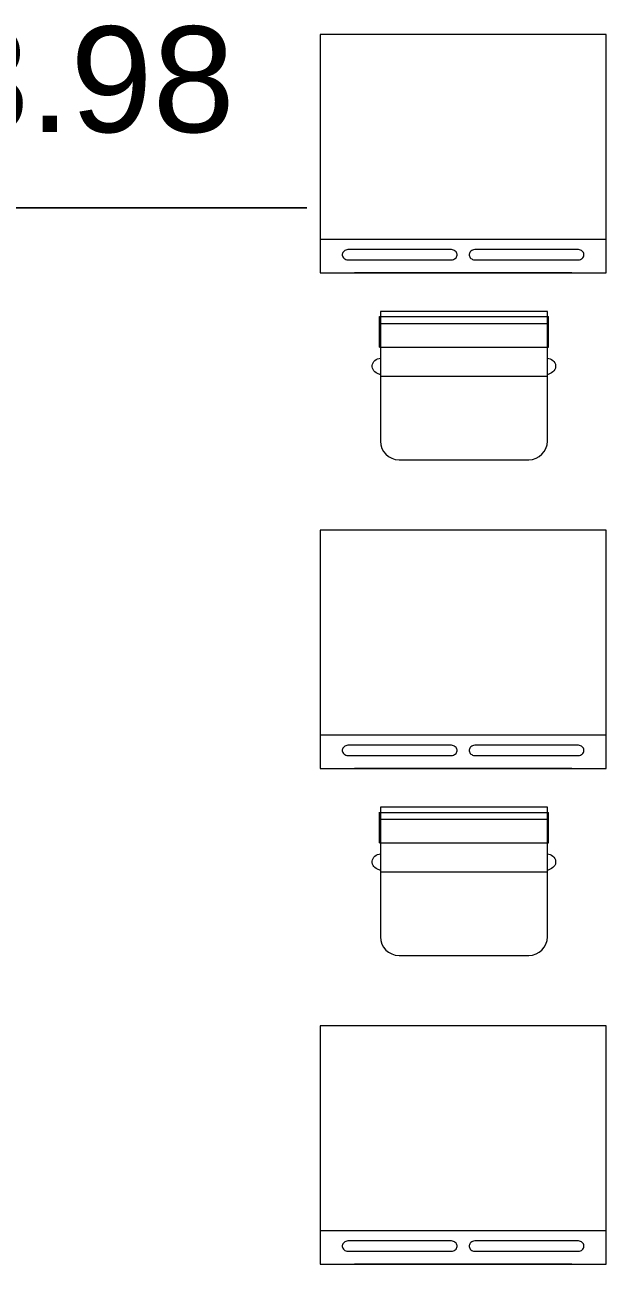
# Model space of a CAD drawing. Header units: metres. Extents: x 28 to 148, y 23 to 113.
# Drawn here: x 126.922 to 128.141, y 61.512 to 64.111 of the extents above; entities that cross this region are included whole.
import ezdxf

# ---------------------------------------------------------------- set-up
doc = ezdxf.new("R2010")
doc.units = ezdxf.units.M
for name, color, linetype, lineweight in [('Equipamiento SR', 23, 'Continuous', 0), ('GRAFO01', 7, 'Continuous', 0), ('TEXTO 100', 7, 'Continuous', 20)]:
    doc.layers.add(name, color=color, linetype=linetype, lineweight=lineweight)
doc.layers.add('Mobiliario', color=7, linetype='Continuous', lineweight=0, true_color=0x7f7f7f)
doc.styles.add('JOS', font='arial.ttf', dxfattribs={"height": 1})

# ---------------------------------------------------------------- blocks, each defined once
blk = doc.blocks.new('A$C3A47622C')
at = {"layer": 'Mobiliario', "linetype": 'Continuous'}
for p, q in [((0.02513286049277497, 0.3695969807329362), (0.0111148983882714, 0.3695969807329362)), ((0.0111148983882714, 0.01495383619243995), (0.0111148983882714, 0.3695969807329362)), ((0.07519002320935897, 0.3695969807329362), (0.02513286049277497, 0.3695969807329362)), ((0.02513286049277497, 0.01495383619243995), (0.02513286049277497, 0.3695969807329362)), ((0.07519002320935897, 0.01495383619243995), (0.07519002320935897, 0.3695969807329362)), ((0.09829334479286445, 0.3672754084626888), (0.0986996184100235, 0.3699667558818192)), ((0.0986996184100235, 0.3699667558818192), (0.09970825050464782, 0.3732058299352872)), ((0.09970825050464782, 0.3732058299352872), (0.1011840917802402, 0.3761907430684985)), ((0.1011840917802402, 0.3761907430684985), (0.1030816019917182, 0.3788328344953271)), ((0.1030816019917182, 0.3788328344953271), (0.1053417474880547, 0.3810473839090136)), ((0.1053417474880547, 0.3810473839090136), (0.1078987479152431, 0.3827713436394191)), ((0.1078987479152431, 0.3827713436394191), (0.110671642837616, 0.3839515172148609)), ((0.110671642837616, 0.3839515172148609), (0.1135777851437183, 0.3845504700811944)), ((0.1135777851437183, 0.3845504700811944), (0.1165294676949031, 0.3845504700811944)), ((0.1165294676949031, 0.3845504700811944), (0.1194356100010197, 0.3839515172148609)), ((0.1194356100010197, 0.3839515172148609), (0.1222085049233925, 0.3827713436394191)), ((0.1222085049233925, 0.3827713436394191), (0.124765505350581, 0.3810473839090136)), ((0.124765505350581, 0.3810473839090136), (0.1270256508469174, 0.3788328344953271)), ((0.1270256508469174, 0.3788328344953271), (0.1289231610583954, 0.3761907430684985)), ((0.1289231610583954, 0.3761907430684985), (0.1296602383583263, 0.3746992716217363)), ((0.1296602383583263, 0.3746992716217363), (0.1333294798732965, 0.3672754084626888)), ((0.07519002320935897, 0.01495383619243995), (0.01083081400231833, 0.01495383619243995)), ((0.0986996184100235, 0.01458406104355703), (0.09829334479286445, 0.01727540846268738)), ((0.09970825050464782, 0.01134498699008901), (0.0986996184100235, 0.01458406104355703)), ((0.1011840917802402, 0.008360073856877648), (0.09970825050464782, 0.01134498699008901)), ((0.1030816019917182, 0.005717982430049062), (0.1011840917802402, 0.008360073856877648)), ((0.1053417474880547, 0.003503433016362578), (0.1030816019917182, 0.005717982430049062)), ((0.1078987479152431, 0.001779473285957067), (0.1053417474880547, 0.003503433016362578)), ((0.110671642837616, 0.0005992997105153108), (0.1078987479152431, 0.001779473285957067)), ((0.1135777851437183, 3.468441818199608e-07), (0.110671642837616, 0.0005992997105153108)), ((0.1165294676949031, 3.468441818199608e-07), (0.1135777851437183, 3.468441818199608e-07)), ((0.1194356100010197, 0.0005992997105153108), (0.1165294676949031, 3.468441818199608e-07)), ((0.1222085049233925, 0.001779473285957067), (0.1194356100010197, 0.0005992997105153108)), ((0.124765505350581, 0.003503433016362578), (0.1222085049233925, 0.001779473285957067)), ((0.1270256508469174, 0.005717982430049062), (0.124765505350581, 0.003503433016362578)), ((0.1289231610583954, 0.008360073856877648), (0.1270256508469174, 0.005717982430049062)), ((0.1296602383583263, 0.009851545303639853), (0.1289231610583954, 0.008360073856877648)), ((0.1333294798732965, 0.01727540846268738), (0.1296602383583263, 0.009851545303639853))]:
    blk.add_line(p, q, dxfattribs=at)
at = {"layer": 'Mobiliario'}
blk.add_line((0.1361148983882714, 0.01727540846268738), (0.1361148983882714, 0.3672754084626888), dxfattribs=at)
at = {"layer": 'Mobiliario', "linetype": 'Continuous'}
blk.add_lwpolyline([(3.787277165656633e-06, 0.01727540846268738), (0.2722260094993771, 0.01727540846268738, 0.414213562373095), (0.3111148983882686, 0.0561642973515788), (0.3111148983882686, 0.3283865195737974, 0.414213562373095), (0.2722260094993771, 0.3672754084626888), (3.787277165656633e-06, 0.3672754084626888), (3.787277165656633e-06, 0.01727540846268738)], format="xyb", dxfattribs=at)

msp = doc.modelspace()

# ---------------------------------------------------------------- linework, layer by layer
at = {"layer": 'Mobiliario', "linetype": 'Continuous', "lineweight": 0}
for p, q in [((127.5411134672834, 64.09105534025966), (127.5411134672834, 63.59105534025966)), ((128.1411134672834, 64.09105534025966), (127.5411134672834, 64.09105534025966)), ((128.1411134672834, 63.59105534025966), (128.1411134672834, 64.09105534025966)), ((127.5411134672834, 63.66153429097162), (128.1411134672834, 63.66153429097162)), ((128.1260945655749, 63.66153429097162), (128.1260945655749, 63.66110708010112)), ((127.5881819765972, 63.63182253393455), (127.5877969354688, 63.62995321530335)), ((127.5877969354688, 63.62995321530335), (127.5877969354688, 63.62805787367498)), ((127.5877969354688, 63.62805787367498), (127.5881819765972, 63.6261885550438)), ((127.5889393930273, 63.63360510924178), (127.5881819765972, 63.63182253393455)), ((127.5881819765972, 63.6261885550438), (127.5889393930273, 63.62440597973657)), ((127.5900489194366, 63.63524889523072), (127.5889393930273, 63.63360510924178)), ((127.5889393930273, 63.62440597973657), (127.5900489194366, 63.62276219374766)), ((127.5914725583455, 63.63670184590691), (127.5900489194366, 63.63524889523072)), ((127.5900489194366, 63.62276219374766), (127.5914725583455, 63.62130924307141)), ((127.5931697791086, 63.63792058960846), (127.5914725583455, 63.63670184590691)), ((127.5914725583455, 63.62130924307141), (127.5931697791086, 63.62009049936987)), ((127.5950899184197, 63.63887042900572), (127.5931697791086, 63.63792058960846)), ((127.5971721803112, 63.63951883535228), (127.5950899184197, 63.63887042900572)), ((127.5993557688155, 63.63984845998331), (127.5971721803112, 63.63951883535228)), ((127.6004627620595, 63.63984845998331), (127.5993557688155, 63.63984845998331)), ((127.815781814102, 63.63984845998331), (127.6004627620595, 63.63984845998331)), ((127.816888807346, 63.63984845998331), (127.815781814102, 63.63984845998331)), ((127.8190723958502, 63.63951883535228), (127.816888807346, 63.63984845998331)), ((127.8211546577418, 63.63887042900572), (127.8190723958502, 63.63951883535228)), ((127.8230747970529, 63.63792058960846), (127.8211546577418, 63.63887042900572)), ((127.824772017816, 63.63670184590691), (127.8230747970529, 63.63792058960846)), ((127.8230747970529, 63.62009049936987), (127.824772017816, 63.62130924307141)), ((127.8261956567248, 63.63524889523072), (127.824772017816, 63.63670184590691)), ((127.824772017816, 63.62130924307141), (127.8261956567248, 63.62276219374766)), ((127.8273051831342, 63.63360510924178), (127.8261956567248, 63.63524889523072)), ((127.8261956567248, 63.62276219374766), (127.8273051831342, 63.62440597973657)), ((127.8280625995643, 63.63182253393455), (127.8273051831342, 63.63360510924178)), ((127.8273051831342, 63.62440597973657), (127.8280625995643, 63.6261885550438)), ((127.8284476406927, 63.62995321530335), (127.8280625995643, 63.63182253393455)), ((127.8280625995643, 63.6261885550438), (127.8284476406927, 63.62805787367498)), ((127.8284476406927, 63.62805787367498), (127.8284476406927, 63.62995321530335)), ((127.8541643350025, 63.63182253393455), (127.8537792938741, 63.62995321530335)), ((127.8537792938741, 63.62995321530335), (127.8537792938741, 63.62805787367498)), ((127.8537792938741, 63.62805787367498), (127.8541643350025, 63.6261885550438)), ((127.8549217514326, 63.63360510924178), (127.8541643350025, 63.63182253393455)), ((127.8541643350025, 63.6261885550438), (127.8549217514326, 63.62440597973657)), ((127.856031277842, 63.63524889523072), (127.8549217514326, 63.63360510924178)), ((127.8549217514326, 63.62440597973657), (127.856031277842, 63.62276219374766)), ((127.8574549167508, 63.63670184590691), (127.856031277842, 63.63524889523072)), ((127.856031277842, 63.62276219374766), (127.8574549167508, 63.62130924307141)), ((127.8591521375139, 63.63792058960846), (127.8574549167508, 63.63670184590691)), ((127.8574549167508, 63.62130924307141), (127.8591521375139, 63.62009049936987)), ((127.8610722768251, 63.63887042900572), (127.8591521375139, 63.63792058960846)), ((127.8631545387166, 63.63951883535228), (127.8610722768251, 63.63887042900572)), ((127.8653381272209, 63.63984845998331), (127.8631545387166, 63.63951883535228)), ((127.8664451204649, 63.63984845998331), (127.8653381272209, 63.63984845998331)), ((128.0817641725073, 63.63984845998331), (127.8664451204649, 63.63984845998331)), ((128.0828711657514, 63.63984845998331), (128.0817641725073, 63.63984845998331)), ((128.0850547542556, 63.63951883535228), (128.0828711657514, 63.63984845998331)), ((128.0871370161472, 63.63887042900572), (128.0850547542556, 63.63951883535228)), ((128.0890571554582, 63.63792058960846), (128.0871370161472, 63.63887042900572)), ((128.0907543762214, 63.63670184590691), (128.0890571554582, 63.63792058960846)), ((128.0890571554582, 63.62009049936987), (128.0907543762214, 63.62130924307141)), ((128.0921780151302, 63.63524889523072), (128.0907543762214, 63.63670184590691)), ((128.0907543762214, 63.62130924307141), (128.0921780151302, 63.62276219374766)), ((128.0932875415396, 63.63360510924178), (128.0921780151302, 63.63524889523072)), ((128.0921780151302, 63.62276219374766), (128.0932875415396, 63.62440597973657)), ((128.0940449579697, 63.63182253393455), (128.0932875415396, 63.63360510924178)), ((128.0932875415396, 63.62440597973657), (128.0940449579697, 63.6261885550438)), ((128.0944299990981, 63.62995321530335), (128.0940449579697, 63.63182253393455)), ((128.0940449579697, 63.6261885550438), (128.0944299990981, 63.62805787367498)), ((128.0944299990981, 63.62805787367498), (128.0944299990981, 63.62995321530335)), ((127.5931697791086, 63.62009049936987), (127.5950899184197, 63.6191406599726)), ((127.5950899184197, 63.6191406599726), (127.5971721803112, 63.61849225362604)), ((127.5971721803112, 63.61849225362604), (127.5993557688155, 63.61816262899501)), ((127.5993557688155, 63.61816262899501), (127.6004627620595, 63.61816262899501)), ((127.6004627620595, 63.61816262899501), (127.815781814102, 63.61816262899501)), ((127.815781814102, 63.61816262899501), (127.816888807346, 63.61816262899501)), ((127.816888807346, 63.61816262899501), (127.8190723958502, 63.61849225362604)), ((127.8190723958502, 63.61849225362604), (127.8211546577418, 63.6191406599726)), ((127.8211546577418, 63.6191406599726), (127.8230747970529, 63.62009049936987)), ((127.8591521375139, 63.62009049936987), (127.8610722768251, 63.6191406599726)), ((127.8610722768251, 63.6191406599726), (127.8631545387166, 63.61849225362604)), ((127.8631545387166, 63.61849225362604), (127.8653381272209, 63.61816262899501)), ((127.8653381272209, 63.61816262899501), (127.8664451204649, 63.61816262899501)), ((127.8664451204649, 63.61816262899501), (128.0817641725073, 63.61816262899501)), ((128.0817641725073, 63.61816262899501), (128.0828711657514, 63.61816262899501)), ((128.0828711657514, 63.61816262899501), (128.0850547542556, 63.61849225362604)), ((128.0850547542556, 63.61849225362604), (128.0871370161472, 63.6191406599726)), ((128.0871370161472, 63.6191406599726), (128.0890571554582, 63.62009049936987)), ((127.5411134672834, 63.59105534025966), (128.1411134672834, 63.59105534025966)), ((128.0690983459166, 63.59105534025966), (127.6131285886503, 63.59105534025966)), ((127.5411134705965, 63.05163233338058), (127.5411134705965, 62.55163233338058)), ((128.1411134705965, 63.05163233338058), (127.5411134705965, 63.05163233338058)), ((128.1411134705965, 62.55163233338058), (128.1411134705965, 63.05163233338058)), ((127.5411134705965, 62.62211128409248), (128.1411134705965, 62.62211128409248)), ((128.126094568888, 62.62211128409248), (128.126094568888, 62.62168407322204)), ((127.5881819799102, 62.59239952705545), (127.5877969387818, 62.59053020842427)), ((127.5877969387818, 62.59053020842427), (127.5877969387818, 62.58863486679587)), ((127.5877969387818, 62.58863486679587), (127.5881819799102, 62.58676554816469)), ((127.5889393963403, 62.59418210236268), (127.5881819799102, 62.59239952705545)), ((127.5881819799102, 62.58676554816469), (127.5889393963403, 62.58498297285743)), ((127.5900489227497, 62.59582588835158), (127.5889393963403, 62.59418210236268)), ((127.5889393963403, 62.58498297285743), (127.5900489227497, 62.58333918686853)), ((127.5914725616585, 62.59727883902781), (127.5900489227497, 62.59582588835158)), ((127.5900489227497, 62.58333918686853), (127.5914725616585, 62.58188623619233)), ((127.5931697824216, 62.59849758272935), (127.5914725616585, 62.59727883902781)), ((127.5914725616585, 62.58188623619233), (127.5931697824216, 62.58066749249079)), ((127.5950899217328, 62.59944742212664), (127.5931697824216, 62.59849758272935)), ((127.5971721836243, 62.6000958284732), (127.5950899217328, 62.59944742212664)), ((127.5993557721285, 62.60042545310421), (127.5971721836243, 62.6000958284732)), ((127.6004627653726, 62.60042545310421), (127.5993557721285, 62.60042545310421)), ((127.815781817415, 62.60042545310421), (127.6004627653726, 62.60042545310421)), ((127.8168888106591, 62.60042545310421), (127.815781817415, 62.60042545310421)), ((127.8190723991633, 62.6000958284732), (127.8168888106591, 62.60042545310421)), ((127.8211546610548, 62.59944742212664), (127.8190723991633, 62.6000958284732)), ((127.823074800366, 62.59849758272935), (127.8211546610548, 62.59944742212664)), ((127.8247720211291, 62.59727883902781), (127.823074800366, 62.59849758272935)), ((127.823074800366, 62.58066749249079), (127.8247720211291, 62.58188623619233)), ((127.8261956600379, 62.59582588835158), (127.8247720211291, 62.59727883902781)), ((127.8247720211291, 62.58188623619233), (127.8261956600379, 62.58333918686853)), ((127.8273051864473, 62.59418210236268), (127.8261956600379, 62.59582588835158)), ((127.8261956600379, 62.58333918686853), (127.8273051864473, 62.58498297285743)), ((127.8280626028774, 62.59239952705545), (127.8273051864473, 62.59418210236268)), ((127.8273051864473, 62.58498297285743), (127.8280626028774, 62.58676554816469)), ((127.8284476440058, 62.59053020842427), (127.8280626028774, 62.59239952705545)), ((127.8280626028774, 62.58676554816469), (127.8284476440058, 62.58863486679587)), ((127.8284476440058, 62.58863486679587), (127.8284476440058, 62.59053020842427)), ((127.8541643383156, 62.59239952705545), (127.8537792971872, 62.59053020842427)), ((127.8537792971872, 62.59053020842427), (127.8537792971872, 62.58863486679587)), ((127.8537792971872, 62.58863486679587), (127.8541643383156, 62.58676554816469)), ((127.8549217547457, 62.59418210236268), (127.8541643383156, 62.59239952705545)), ((127.8541643383156, 62.58676554816469), (127.8549217547457, 62.58498297285743)), ((127.8560312811551, 62.59582588835158), (127.8549217547457, 62.59418210236268)), ((127.8549217547457, 62.58498297285743), (127.8560312811551, 62.58333918686853)), ((127.8574549200638, 62.59727883902781), (127.8560312811551, 62.59582588835158)), ((127.8560312811551, 62.58333918686853), (127.8574549200638, 62.58188623619233)), ((127.859152140827, 62.59849758272935), (127.8574549200638, 62.59727883902781)), ((127.8574549200638, 62.58188623619233), (127.859152140827, 62.58066749249079)), ((127.8610722801382, 62.59944742212664), (127.859152140827, 62.59849758272935)), ((127.8631545420297, 62.6000958284732), (127.8610722801382, 62.59944742212664)), ((127.8653381305339, 62.60042545310421), (127.8631545420297, 62.6000958284732)), ((127.866445123778, 62.60042545310421), (127.8653381305339, 62.60042545310421)), ((128.0817641758204, 62.60042545310421), (127.866445123778, 62.60042545310421)), ((128.0828711690644, 62.60042545310421), (128.0817641758204, 62.60042545310421)), ((128.0850547575687, 62.6000958284732), (128.0828711690644, 62.60042545310421)), ((128.0871370194602, 62.59944742212664), (128.0850547575687, 62.6000958284732)), ((128.0890571587713, 62.59849758272935), (128.0871370194602, 62.59944742212664)), ((128.0907543795345, 62.59727883902781), (128.0890571587713, 62.59849758272935)), ((128.0890571587713, 62.58066749249079), (128.0907543795345, 62.58188623619233)), ((128.0921780184433, 62.59582588835158), (128.0907543795345, 62.59727883902781)), ((128.0907543795345, 62.58188623619233), (128.0921780184433, 62.58333918686853)), ((128.0932875448526, 62.59418210236268), (128.0921780184433, 62.59582588835158)), ((128.0921780184433, 62.58333918686853), (128.0932875448526, 62.58498297285743)), ((128.0940449612827, 62.59239952705545), (128.0932875448526, 62.59418210236268)), ((128.0932875448526, 62.58498297285743), (128.0940449612827, 62.58676554816469)), ((128.0944300024112, 62.59053020842427), (128.0940449612827, 62.59239952705545)), ((128.0940449612827, 62.58676554816469), (128.0944300024112, 62.58863486679587)), ((128.0944300024112, 62.58863486679587), (128.0944300024112, 62.59053020842427)), ((127.5931697824216, 62.58066749249079), (127.5950899217328, 62.5797176530935)), ((127.5950899217328, 62.5797176530935), (127.5971721836243, 62.57906924674694)), ((127.5971721836243, 62.57906924674694), (127.5993557721285, 62.57873962211593)), ((127.5993557721285, 62.57873962211593), (127.6004627653726, 62.57873962211593)), ((127.6004627653726, 62.57873962211593), (127.815781817415, 62.57873962211593)), ((127.815781817415, 62.57873962211593), (127.8168888106591, 62.57873962211593)), ((127.8168888106591, 62.57873962211593), (127.8190723991633, 62.57906924674694)), ((127.8190723991633, 62.57906924674694), (127.8211546610548, 62.5797176530935)), ((127.8211546610548, 62.5797176530935), (127.823074800366, 62.58066749249079)), ((127.859152140827, 62.58066749249079), (127.8610722801382, 62.5797176530935)), ((127.8610722801382, 62.5797176530935), (127.8631545420297, 62.57906924674694)), ((127.8631545420297, 62.57906924674694), (127.8653381305339, 62.57873962211593)), ((127.8653381305339, 62.57873962211593), (127.866445123778, 62.57873962211593)), ((127.866445123778, 62.57873962211593), (128.0817641758204, 62.57873962211593)), ((128.0817641758204, 62.57873962211593), (128.0828711690644, 62.57873962211593)), ((128.0828711690644, 62.57873962211593), (128.0850547575687, 62.57906924674694)), ((128.0850547575687, 62.57906924674694), (128.0871370194602, 62.5797176530935)), ((128.0871370194602, 62.5797176530935), (128.0890571587713, 62.58066749249079)), ((127.5411134705965, 62.55163233338058), (128.1411134705965, 62.55163233338058)), ((128.0690983492296, 62.55163233338058), (127.6131285919633, 62.55163233338058)), ((127.5411134739095, 62.01220932650145), (127.5411134739095, 61.51220932650145)), ((128.1411134739096, 62.01220932650145), (127.5411134739095, 62.01220932650145)), ((128.1411134739096, 61.51220932650145), (128.1411134739096, 62.01220932650145)), ((127.5411134739095, 61.58268827721341), (128.1411134739096, 61.58268827721341)), ((128.1260945722011, 61.58268827721341), (128.1260945722011, 61.58226106634291)), ((127.5881819832233, 61.55297652017634), (127.5877969420949, 61.55110720154514)), ((127.5877969420949, 61.55110720154514), (127.5877969420949, 61.54921185991677)), ((127.5877969420949, 61.54921185991677), (127.5881819832233, 61.54734254128559)), ((127.5889393996534, 61.55475909548358), (127.5881819832233, 61.55297652017634)), ((127.5881819832233, 61.54734254128559), (127.5889393996534, 61.54555996597836)), ((127.5900489260628, 61.55640288147251), (127.5889393996534, 61.55475909548358)), ((127.5889393996534, 61.54555996597836), (127.5900489260628, 61.54391617998945)), ((127.5914725649716, 61.5578558321487), (127.5900489260628, 61.55640288147251)), ((127.5900489260628, 61.54391617998945), (127.5914725649716, 61.5424632293132)), ((127.5931697857347, 61.55907457585025), (127.5914725649716, 61.5578558321487)), ((127.5914725649716, 61.5424632293132), (127.5931697857347, 61.54124448561166)), ((127.5950899250458, 61.56002441524751), (127.5931697857347, 61.55907457585025)), ((127.5971721869374, 61.56067282159407), (127.5950899250458, 61.56002441524751)), ((127.5993557754416, 61.5610024462251), (127.5971721869374, 61.56067282159407)), ((127.6004627686856, 61.5610024462251), (127.5993557754416, 61.5610024462251)), ((127.8157818207281, 61.5610024462251), (127.6004627686856, 61.5610024462251)), ((127.8168888139721, 61.5610024462251), (127.8157818207281, 61.5610024462251)), ((127.8190724024764, 61.56067282159407), (127.8168888139721, 61.5610024462251)), ((127.8211546643679, 61.56002441524751), (127.8190724024764, 61.56067282159407)), ((127.823074803679, 61.55907457585025), (127.8211546643679, 61.56002441524751)), ((127.8247720244422, 61.5578558321487), (127.823074803679, 61.55907457585025)), ((127.823074803679, 61.54124448561166), (127.8247720244422, 61.5424632293132)), ((127.826195663351, 61.55640288147251), (127.8247720244422, 61.5578558321487)), ((127.8247720244422, 61.5424632293132), (127.826195663351, 61.54391617998945)), ((127.8273051897604, 61.55475909548358), (127.826195663351, 61.55640288147251)), ((127.826195663351, 61.54391617998945), (127.8273051897604, 61.54555996597836)), ((127.8280626061904, 61.55297652017634), (127.8273051897604, 61.55475909548358)), ((127.8273051897604, 61.54555996597836), (127.8280626061904, 61.54734254128559)), ((127.8284476473189, 61.55110720154514), (127.8280626061904, 61.55297652017634)), ((127.8280626061904, 61.54734254128559), (127.8284476473189, 61.54921185991677)), ((127.8284476473189, 61.54921185991677), (127.8284476473189, 61.55110720154514)), ((127.8541643416286, 61.55297652017634), (127.8537793005003, 61.55110720154514)), ((127.8537793005003, 61.55110720154514), (127.8537793005003, 61.54921185991677)), ((127.8537793005003, 61.54921185991677), (127.8541643416286, 61.54734254128559)), ((127.8549217580588, 61.55475909548358), (127.8541643416286, 61.55297652017634)), ((127.8541643416286, 61.54734254128559), (127.8549217580588, 61.54555996597836)), ((127.8560312844681, 61.55640288147251), (127.8549217580588, 61.55475909548358)), ((127.8549217580588, 61.54555996597836), (127.8560312844681, 61.54391617998945)), ((127.8574549233769, 61.5578558321487), (127.8560312844681, 61.55640288147251)), ((127.8560312844681, 61.54391617998945), (127.8574549233769, 61.5424632293132)), ((127.8591521441401, 61.55907457585025), (127.8574549233769, 61.5578558321487)), ((127.8574549233769, 61.5424632293132), (127.8591521441401, 61.54124448561166)), ((127.8610722834512, 61.56002441524751), (127.8591521441401, 61.55907457585025)), ((127.8631545453428, 61.56067282159407), (127.8610722834512, 61.56002441524751)), ((127.865338133847, 61.5610024462251), (127.8631545453428, 61.56067282159407)), ((127.866445127091, 61.5610024462251), (127.865338133847, 61.5610024462251)), ((128.0817641791335, 61.5610024462251), (127.866445127091, 61.5610024462251)), ((128.0828711723775, 61.5610024462251), (128.0817641791335, 61.5610024462251)), ((128.0850547608817, 61.56067282159407), (128.0828711723775, 61.5610024462251)), ((128.0871370227733, 61.56002441524751), (128.0850547608817, 61.56067282159407)), ((128.0890571620844, 61.55907457585025), (128.0871370227733, 61.56002441524751)), ((128.0907543828475, 61.5578558321487), (128.0890571620844, 61.55907457585025)), ((128.0890571620844, 61.54124448561166), (128.0907543828475, 61.5424632293132)), ((128.0921780217564, 61.55640288147251), (128.0907543828475, 61.5578558321487)), ((128.0907543828475, 61.5424632293132), (128.0921780217564, 61.54391617998945)), ((128.0932875481657, 61.55475909548358), (128.0921780217564, 61.55640288147251)), ((128.0921780217564, 61.54391617998945), (128.0932875481657, 61.54555996597836)), ((128.0940449645958, 61.55297652017634), (128.0932875481657, 61.55475909548358)), ((128.0932875481657, 61.54555996597836), (128.0940449645958, 61.54734254128559)), ((128.0944300057242, 61.55110720154514), (128.0940449645958, 61.55297652017634)), ((128.0940449645958, 61.54734254128559), (128.0944300057242, 61.54921185991677)), ((128.0944300057242, 61.54921185991677), (128.0944300057242, 61.55110720154514)), ((127.5931697857347, 61.54124448561166), (127.5950899250458, 61.54029464621439)), ((127.5950899250458, 61.54029464621439), (127.5971721869374, 61.53964623986784)), ((127.5971721869374, 61.53964623986784), (127.5993557754416, 61.5393166152368)), ((127.5993557754416, 61.5393166152368), (127.6004627686856, 61.5393166152368)), ((127.6004627686856, 61.5393166152368), (127.8157818207281, 61.5393166152368)), ((127.8157818207281, 61.5393166152368), (127.8168888139721, 61.5393166152368)), ((127.8168888139721, 61.5393166152368), (127.8190724024764, 61.53964623986784)), ((127.8190724024764, 61.53964623986784), (127.8211546643679, 61.54029464621439)), ((127.8211546643679, 61.54029464621439), (127.823074803679, 61.54124448561166)), ((127.8591521441401, 61.54124448561166), (127.8610722834512, 61.54029464621439)), ((127.8610722834512, 61.54029464621439), (127.8631545453428, 61.53964623986784)), ((127.8631545453428, 61.53964623986784), (127.865338133847, 61.5393166152368)), ((127.865338133847, 61.5393166152368), (127.866445127091, 61.5393166152368)), ((127.866445127091, 61.5393166152368), (128.0817641791335, 61.5393166152368)), ((128.0817641791335, 61.5393166152368), (128.0828711723775, 61.5393166152368)), ((128.0828711723775, 61.5393166152368), (128.0850547608817, 61.53964623986784)), ((128.0850547608817, 61.53964623986784), (128.0871370227733, 61.54029464621439)), ((128.0871370227733, 61.54029464621439), (128.0890571620844, 61.54124448561166)), ((127.5411134739095, 61.51220932650145), (128.1411134739096, 61.51220932650145)), ((128.0690983525427, 61.51220932650145), (127.6131285952764, 61.51220932650145))]:
    msp.add_line(p, q, dxfattribs=at)
at = {"layer": 'TEXTO 100', "ltscale": 1.3}
msp.add_lwpolyline([(125.1837086856316, 63.72696498888774), (127.5135199143245, 63.72696498888774), (125.5038396231439, 63.72696498888774), (125.5038396231439, 64.04709592247966), (125.5038396231439, 63.40683404959296)], dxfattribs=at)

# ---------------------------------------------------------------- block references
at = {"layer": 'Equipamiento SR', "rotation": 270}
for p in [(127.6505542182394, 63.51020499513595), (127.6505542215525, 62.47078198825685)]:
    msp.add_blockref('A$C3A47622C', p, dxfattribs=at)

# ---------------------------------------------------------------- texts
at = {"layer": 'GRAFO01', "style": 'JOS'}
msp.add_text('NPT: +3.98', height=0.2218070513746775, rotation=8.129988784924771e-09, dxfattribs=at).set_placement((125.7865936233363, 63.88599582406667))

doc.saveas('drawing.dxf')
